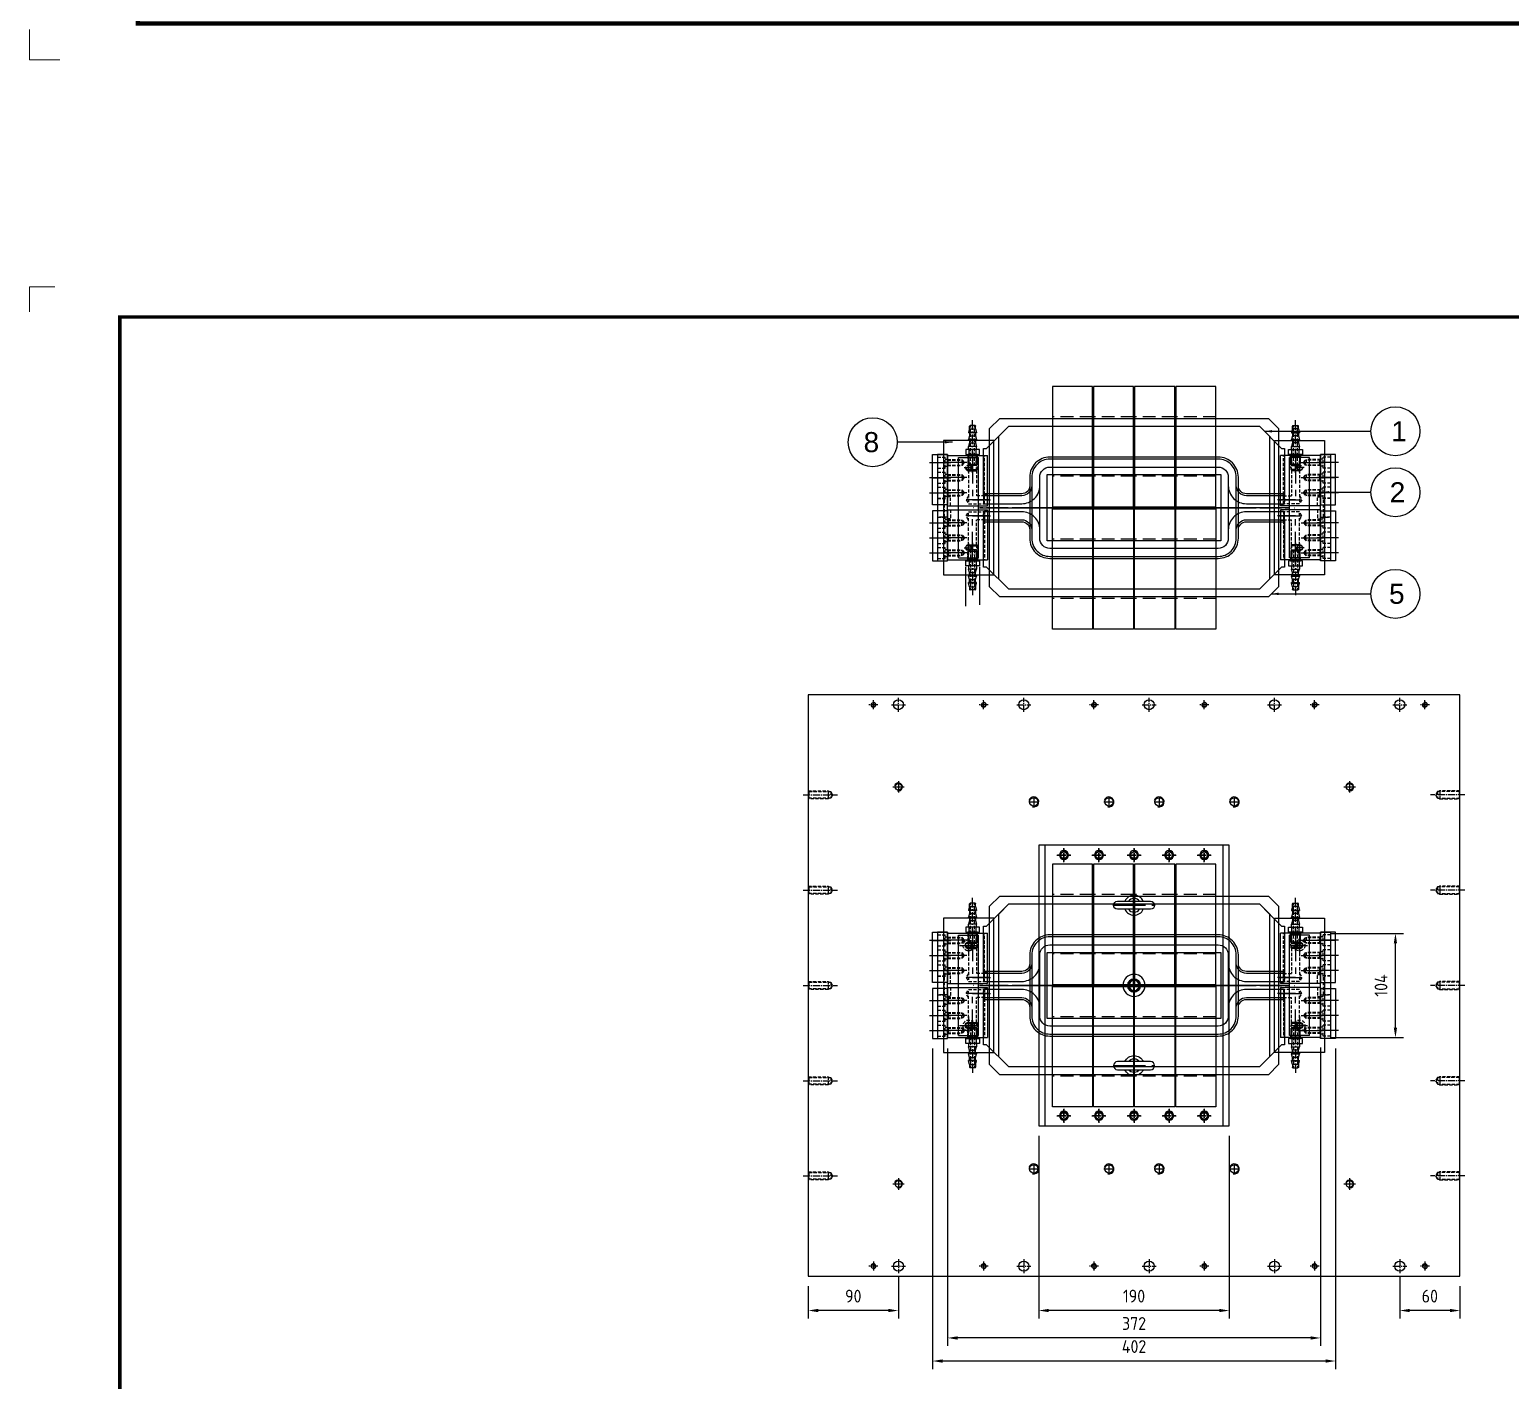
# Model space of a CAD drawing. Header units: millimetres. Extents: x 282 to 14566, y -4134 to 5341.
# Drawn here: x 1923 to 3400, y 1491 to 2839 of the extents above; entities that cross this region are included whole.
import ezdxf
from ezdxf.enums import TextEntityAlignment as Align

# ---------------------------------------------------------------- set-up
doc = ezdxf.new("R2010")
doc.units = ezdxf.units.MM
for name, pattern in [('CENTER', [50.8, 31.75, -6.35, 6.35, -6.35]), ('CENTER1', [10, 7, -1, 1, -1]), ('CENTER2', [28.575, 19.05, -3.175, 3.175, -3.175]), ('CENTERX2', [101.6, 63.5, -12.7, 12.7, -12.7]), ('HIDDEN', [9.525, 6.35, -3.175]), ('HIDDEN2', [4.7625, 3.175, -1.5875]), ('HIDDENX2', [19.05, 12.7, -6.35])]:
    doc.linetypes.add(name, pattern=pattern)
for name, color, linetype in [('______', 7, 'Continuous'), ('CENTER', 1, 'CENTER'), ('FORMAT-1', 7, 'Continuous'), ('Text', 2, 'Continuous'), ('THIN', 3, 'Continuous')]:
    doc.layers.add(name, color=color, linetype=linetype)
doc.styles.add('arial_ttf', font='arial.ttf')
doc.styles.add('HAN', font='')
doc.styles.get("Standard").update_dxf_attribs({"font": 'ISOCP.SHX', "bigfont": 'WHGTXT.SHX'})
doc.styles.get('HAN').set_extended_font_data('GulimChe')
doc.dimstyles.new('PS-3', dxfattribs={"dimscale": 3, "dimtxt": 3.2, "dimasz": 2.5, "dimexe": 2, "dimexo": 2.5, "dimgap": 2, "dimtad": 1, "dimtoh": 1, "dimrnd": 0.05, "dimzin": 12, "dimdsep": 46, "dimtxsty": 'Standard', "dimcen": 0, "dimclrt": 2, "dimazin": 3, "dimtfac": 1, "dimtofl": 0, "dimtmove": 0, "dimatfit": 3, "dimfxl": 0, "dimtolj": 1, "dimtzin": 0, "dimarcsym": 0})
doc.dimstyles.new('PS-4', dxfattribs={"dimscale": 4, "dimtxt": 3.2, "dimasz": 2.5, "dimexe": 2, "dimexo": 2.5, "dimgap": 2, "dimtad": 1, "dimtoh": 1, "dimrnd": 0.05, "dimzin": 12, "dimdsep": 46, "dimtxsty": 'Standard', "dimcen": 0, "dimclrt": 2, "dimazin": 3, "dimtfac": 1, "dimtofl": 0, "dimtmove": 0, "dimatfit": 3, "dimfxl": 0, "dimtolj": 1, "dimtzin": 0, "dimarcsym": 0})

# ---------------------------------------------------------------- blocks, each defined once
blk = doc.blocks.new('format-2')
at = {"color": 3, "lineweight": 9}
for p, q in [((5, 422), (0, 422)), ((0, 417), (0, 422)), ((0, 5), (0, 0)), ((5, 0), (0, 0))]:
    blk.add_line(p, q, dxfattribs=at)
at = {"layer": 'FORMAT-1', "color": 7, "const_width": 0.7}
blk.add_lwpolyline([(18, 6), (18, 416), (603, 416), (603, 6)], close=True, dxfattribs=at)
at = {"style": 'HAN'}
for tag, height, p in [('MODEL-NAME', 3, (574.6, 32.53)), ('SCALE', 2.7, (509.31, 27.29)), ('PART-NAME', 3, (574.6, 27.29)), ('PART-NO', 3, (574.6, 22.01)), ('DRA-BY', 3, (449.22, 20.44)), ('CH-BY', 3, (465.71, 20.44)), ('APP-BY', 3, (482.2, 20.44)), ('관련업체명', 3, (524.09, 10.29)), ('DRA-DATE', 2.5, (449.22, 8.48)), ('CH-DATE', 2.5, (465.71, 8.48)), ('APP-DATE', 2.5, (482.2, 8.48))]:
    blk.add_attdef(tag, text='', height=height, dxfattribs=at).set_placement(p, align=Align.MIDDLE_CENTER)
blk = doc.blocks.new('A$C6FBE51B6')
at = {"color": 1, "linetype": 'CENTERX2'}
for p, q in [((-135, 91.25), (-135, -91.25)), ((10, 0), (-295, 0))]:
    blk.add_line(p, q, dxfattribs=at)
at = {"color": 1}
blk.add_lwpolyline([(-219, -48.5), (-51, -48.5, 0.4142136), (-33, -30.5), (-33, 30.5, 0.4142136), (-51, 48.5), (-219, 48.5, 0.4142136), (-237, 30.5), (-237, 22, -0.4142136), (-247, 12), (-285, 12), (-285, 59.25), (-282, 59.25), (-260, 81.25), (-10, 81.25), (0, 71.25), (0, -71.25), (-10, -81.25), (-260, -81.25), (-282, -59.25), (-285, -59.25), (-285, -12), (-247, -12, -0.4142136), (-237, -22), (-237, -30.5, 0.4142136)], format="xyb", close=True, dxfattribs=at)
blk.add_lwpolyline([(-285, -14), (-247, -14, -0.4142136), (-239, -22), (-239, -30.5, 0.4142136), (-219, -50.5), (-51, -50.5, 0.4142136), (-31, -30.5), (-31, 30.5, 0.4142136), (-51, 50.5), (-219, 50.5, 0.4142136), (-239, 30.5), (-239, 22, -0.4142136), (-247, 14), (-285, 14)], format="xyb", dxfattribs=at)
blk = doc.blocks.new('A$C39391581')
at = {"color": 6}
blk.add_lwpolyline([(-150, 4), (-112, 4, 0.414214), (-94, 22), (-94, 30.5, -0.414214), (-84, 40.5), (84, 40.5, -0.414214), (94, 30.5), (94, -30.5, -0.414214), (84, -40.5), (-84, -40.5, -0.414214), (-94, -30.5), (-94, -22, 0.414214), (-112, -4), (-150, -4), (-150, -12), (-112, -12, -0.414214), (-102, -22), (-102, -30.5, 0.414214), (-84, -48.5), (84, -48.5, 0.414214), (102, -30.5), (102, 30.5, 0.414214), (84, 48.5), (-84, 48.5, 0.414214), (-102, 30.5), (-102, 22, -0.414214), (-112, 12), (-150, 12)], format="xyb", close=True, dxfattribs=at)
blk.add_blockref('A$C6FBE51B6', (135, 0))
blk = doc.blocks.new('A$C02164809')
at = {"color": 1, "linetype": 'CENTERX2'}
for p, q in [((0, 99), (0, -99)), ((-154, 0), (154, 0))]:
    blk.add_line(p, q, dxfattribs=at)
at = {"color": 3}
for points in [[(-134, 89), (134, 89), (144, 79), (144, -79), (134, -89), (-134, -89), (-144, -79), (-144, 79)], [(-86.5, 33), (86.5, 33), (86.5, -33), (-86.5, -33)]]:
    blk.add_lwpolyline(points, close=True, dxfattribs=at)
blk = doc.blocks.new('A$C749411FD')
at = {"color": 1}
for p, q in [((-50, 40), (-50, 0)), ((0, 40), (-50, 40)), ((0, 40), (0, 0)), ((-6, 15), (-6, -3)), ((0, 0), (-50, 0))]:
    blk.add_line(p, q, dxfattribs=at)
at = {"color": 2, "linetype": 'HIDDEN2'}
for p, q in [((-46, 40), (-46, 25.8)), ((-45.4, 40), (-45.4, 25)), ((-40.6, 40), (-40.6, 25)), ((-40, 40), (-40, 25.8)), ((-31, 40), (-31, 25.8)), ((-30.4, 40), (-30.4, 25)), ((-25.6, 40), (-25.6, 25)), ((-25, 40), (-25, 25.8)), ((-16, 40), (-16, 25.8)), ((-15.4, 40), (-15.4, 25)), ((-10.6, 40), (-10.6, 25)), ((-10, 40), (-10, 25.8)), ((-9, 37), (-9, 40)), ((0, 37), (-9, 37)), ((-46, 25.8), (-40, 25.8)), ((-45.4, 25.4), (-46, 25.8)), ((-40.6, 25), (-45.4, 25)), ((-43, 23), (-45.4, 25)), ((-40.6, 25), (-43, 23)), ((-40.6, 25.4), (-40, 25.8)), ((-36, 19.4), (-36, 10.6)), ((-35.3, 19), (-2, 19)), ((-34.9, 18.8), (-34.9, 11.2)), ((-31, 25.8), (-25, 25.8)), ((-30.4, 25.4), (-31, 25.8)), ((-25.6, 25), (-30.4, 25)), ((-28, 23), (-30.4, 25)), ((-25.6, 25), (-28, 23)), ((-25.6, 25.4), (-25, 25.8)), ((-16, 25.8), (-10, 25.8)), ((-15.4, 25.4), (-16, 25.8)), ((-10.6, 25), (-15.4, 25)), ((-13, 23), (-15.4, 25)), ((-10.6, 25), (-13, 23)), ((-10.6, 25.4), (-10, 25.8)), ((-50, 4), (-1.5, 4)), ((-1.5, 3), (-50, 3)), ((-35.3, 11), (-10, 11)), ((-10.5, 0), (-10.5, 3)), ((-1.5, 0), (-1.5, 4))]:
    blk.add_line(p, q, dxfattribs=at)
at = {"color": 1, "linetype": 'CENTER'}
for p, q in [((-43, 20.7), (-43, 41.7)), ((-28, 20.7), (-28, 41.7)), ((-13, 20.7), (-13, 41.7)), ((-53.9, 15), (-6, 15))]:
    blk.add_line(p, q, dxfattribs=at)
at = {"color": 2}
for points in [[(-40, 40), (-46, 40)], [(-40, 40), (-40.6, 39.4), (-45.4, 39.4), (-46, 40)], [(-25, 40), (-31, 40)], [(-25, 40), (-25.6, 39.4), (-30.4, 39.4), (-31, 40)], [(-10, 40), (-16, 40)], [(-10, 40), (-10.6, 39.4), (-15.4, 39.4), (-16, 40)]]:
    blk.add_lwpolyline(points, dxfattribs=at)
at = {"color": 2, "linetype": 'HIDDEN2'}
for points in [[(-50, 19.9), (-36, 19.4), (-34.9, 18.8)], [(-50, 10.1), (-49.4, 10.7), (-49.4, 19.3), (-50, 19.9)], [(-50, 19.3), (-34.9, 18.8)], [(-10, 19), (-6, 21.4), (-2, 19), (-2, 3)], [(-34.9, 11.2), (-36, 10.6), (-50, 10.1)], [(-34.9, 11.2), (-50, 10.7)], [(-10, 3), (-10, 11)]]:
    blk.add_lwpolyline(points, dxfattribs=at)
at = {"layer": 'CENTER'}
blk.add_line((-6, -0.8), (-6, 21.4), dxfattribs=at)
blk = doc.blocks.new('A$C41625270')
at = {"xscale": -1}
for name in ['A$C02164809', 'A$C39391581']:
    blk.add_blockref(name, (0, 0), dxfattribs=at)
at = {"rotation": 270}
blk.add_blockref('A$C749411FD', (146, 2), dxfattribs=at)
at = {"xscale": -1, "rotation": 270}
blk.add_blockref('A$C749411FD', (146, -2), dxfattribs=at)
blk = doc.blocks.new('A$C36744CA9')
at = {"color": 1, "linetype": 'CENTERX2'}
for p, q in [((-56.2, -149.1), (-56.2, 92.9)), ((25.3, -28.1), (-137.7, -28.1))]:
    blk.add_line(p, q, dxfattribs=at)
at = {"color": 2, "linetype": 'HIDDENX2'}
for p, q in [((-137.7, 62.4), (-97.7, 62.4)), ((-96.7, 62.4), (-56.7, 62.4)), ((-55.7, 62.4), (-15.7, 62.4)), ((-14.7, 62.4), (25.3, 62.4)), ((-137.7, 3.4), (-97.7, 3.4)), ((-96.7, 3.4), (-56.7, 3.4)), ((-55.7, 3.4), (-15.7, 3.4)), ((-14.7, 3.4), (25.3, 3.4)), ((-137.7, -59.6), (-97.7, -59.6)), ((-96.7, -59.6), (-56.7, -59.6)), ((-55.7, -59.6), (-15.7, -59.6)), ((-14.7, -59.6), (25.3, -59.6)), ((-137.7, -118.6), (-97.7, -118.6)), ((-96.7, -118.6), (-56.7, -118.6)), ((-55.7, -118.6), (-15.7, -118.6)), ((-14.7, -118.6), (25.3, -118.6))]:
    blk.add_line(p, q, dxfattribs=at)
at = {"color": 250}
for points in [[(-137.7, 92.9), (-97.7, 92.9), (-97.7, -27.1), (-137.7, -27.1)], [(-96.7, 92.9), (-56.7, 92.9), (-56.7, -27.1), (-96.7, -27.1)], [(-55.7, 92.9), (-15.7, 92.9), (-15.7, -27.1), (-55.7, -27.1)], [(-14.7, 92.9), (25.3, 92.9), (25.3, -27.1), (-14.7, -27.1)], [(-137.7, -149.1), (-97.7, -149.1), (-97.7, -29.1), (-137.7, -29.1)], [(-96.7, -149.1), (-56.7, -149.1), (-56.7, -29.1), (-96.7, -29.1)], [(-55.7, -149.1), (-15.7, -149.1), (-15.7, -29.1), (-55.7, -29.1)], [(-14.7, -149.1), (25.3, -149.1), (25.3, -29.1), (-14.7, -29.1)]]:
    blk.add_lwpolyline(points, close=True, dxfattribs=at)
blk = doc.blocks.new('R5YBTR6U6F7TIU7YU')
at = {"layer": '______'}
for radius in [11, 5.72]:
    blk.add_circle((-69749.3, -60923.7), radius, dxfattribs=at)
at = {"layer": 'CENTER'}
for p, q in [((-69749.3, -60909.7), (-69749.3, -60937.7)), ((-69763.3, -60923.7), (-69735.3, -60923.7))]:
    blk.add_line(p, q, dxfattribs=at)
at = {"layer": 'THIN'}
blk.add_circle((-69749.3, -60923.7), 6.58, dxfattribs=at)
blk = doc.blocks.new('A$C5E9A6275')
blk.add_lwpolyline([(-16.5, 4), (16.5, 4, -1), (16.5, -4), (-16.5, -4, -1)], format="xyb", close=True)
for radius, start, end in [(10, 23.5782, 156.4218), (6.84, 35.7584, 144.2416), (10, 203.5782, 336.4218), (6.84, 215.7584, 324.2416)]:
    blk.add_arc((0, 0), radius, start, end)
at = {"layer": 'CENTER'}
for p, q in [((-20.5, 0), (20.5, 0)), ((0, 10), (0, -10))]:
    blk.add_line(p, q, dxfattribs=at)
blk = doc.blocks.new('A$C2E716B39')
at = {"color": 3}
for p, q in [((-63.1, -186.6), (-63.1, 93.4)), ((-63.1, 93.4), (126.9, 93.4)), ((-57.1, -186.6), (-57.1, 93.4)), ((120.9, 93.4), (120.9, -186.6)), ((126.9, 93.4), (126.9, -186.6)), ((126.9, -186.6), (-63.1, -186.6))]:
    blk.add_line(p, q, dxfattribs=at)
at = {"color": 1, "linetype": 'CENTER2', "ltscale": 0.2}
for p, q in [((-38.1, 89.9), (-38.1, 76.9)), ((-3.1, 89.9), (-3.1, 76.9)), ((31.9, 89.9), (31.9, 76.9)), ((66.9, 89.9), (66.9, 76.9)), ((101.9, 89.9), (101.9, 76.9)), ((-31.6, 83.4), (-44.6, 83.4)), ((3.4, 83.4), (-9.6, 83.4)), ((38.4, 83.4), (25.4, 83.4)), ((73.4, 83.4), (60.4, 83.4)), ((108.4, 83.4), (95.4, 83.4)), ((-31.6, -176.6), (-44.6, -176.6)), ((-38.1, -183.1), (-38.1, -170.1)), ((3.4, -176.6), (-9.6, -176.6)), ((-3.1, -183.1), (-3.1, -170.1)), ((38.4, -176.6), (25.4, -176.6)), ((31.9, -183.1), (31.9, -170.1)), ((73.4, -176.6), (60.4, -176.6)), ((66.9, -183.1), (66.9, -170.1)), ((108.4, -176.6), (95.4, -176.6)), ((101.9, -183.1), (101.9, -170.1))]:
    blk.add_line(p, q, dxfattribs=at)
at = {"color": 3}
for centre, radius in [((-38.1, 83.4), 4.5), ((-3.1, 83.4), 4.5), ((31.9, 83.4), 4.5), ((66.9, 83.4), 4.5), ((101.9, 83.4), 4.5), ((31.9, -46.6), 5), ((-38.1, -176.6), 4.5), ((-3.1, -176.6), 4.5), ((31.9, -176.6), 4.5), ((66.9, -176.6), 4.5), ((101.9, -176.6), 4.5)]:
    blk.add_circle(centre, radius, dxfattribs=at)
blk.add_blockref('A$C5E9A6275', (31.9, 33.4))
at = {"xscale": -1, "rotation": 180}
blk.add_blockref('A$C5E9A6275', (31.9, -126.6), dxfattribs=at)
at = {"layer": '______'}
blk.add_blockref('R5YBTR6U6F7TIU7YU', (69781.2, 60877.1), dxfattribs=at)
blk = doc.blocks.new('A$C70BB780A')
at = {"color": 2, "linetype": 'HIDDEN2'}
for p, q in [((-96.5, 16.7, 0), (-85.5, 16.7, 0)), ((-96.5, 9.2, 0), (-96.5, 16.7, 0)), ((-94.5, 16.7, 0), (-94.5, 19.2, 0)), ((-87.5, 16.7, 0), (-87.5, 19.2, 0)), ((-85.5, 9.2, 0), (-85.5, 16.7, 0)), ((-81.5, 16.7, 0), (-70.5, 16.7, 0)), ((-81.5, 9.2, 0), (-81.5, 16.7, 0)), ((-79.5, 16.7, 0), (-79.5, 19.2, 0)), ((-72.5, 16.7, 0), (-72.5, 19.2, 0)), ((-70.5, 9.2, 0), (-70.5, 16.7, 0)), ((-66.5, 16.7, 0), (-55.5, 16.7, 0)), ((-66.5, 9.2, 0), (-66.5, 16.7, 0)), ((-64.5, 16.7, 0), (-64.5, 19.2, 0)), ((-57.5, 16.7, 0), (-57.5, 19.2, 0)), ((-55.5, 9.2, 0), (-55.5, 16.7, 0)), ((-55.3, 19.2, 0), (-55.3, 9.2, 0)), ((-55.3, 16.2, 0), (-36.7, 16.2, 0)), ((-36.7, 9.2, 0), (-36.7, 19.2, 0)), ((-36.5, 16.7, 0), (-25.5, 16.7, 0)), ((-36.5, 9.2, 0), (-36.5, 16.7, 0)), ((-34.5, 16.7, 0), (-34.5, 19.2, 0)), ((-27.5, 16.7, 0), (-27.5, 19.2, 0)), ((-25.5, 9.2, 0), (-25.5, 16.7, 0)), ((-21.5, 16.7, 0), (-10.5, 16.7, 0)), ((-21.5, 9.2, 0), (-21.5, 16.7, 0)), ((-19.5, 16.7, 0), (-19.5, 19.2, 0)), ((-12.5, 16.7, 0), (-12.5, 19.2, 0)), ((-10.5, 9.2, 0), (-10.5, 16.7, 0)), ((-6.5, 16.7, 0), (4.5, 16.7, 0)), ((-6.5, 9.2, 0), (-6.5, 16.7, 0)), ((-4.5, 16.7, 0), (-4.5, 19.2, 0)), ((2.5, 16.7, 0), (2.5, 19.2, 0)), ((4.5, 9.2, 0), (4.5, 16.7, 0))]:
    blk.add_line(p, q, dxfattribs=at)
at = {"color": 1, "linetype": 'CENTER', "ltscale": 3}
for p, q in [((-91, 4.9, 0), (-91, 22.6, 0)), ((-76, 4.9, 0), (-76, 22.6, 0)), ((-61, 4.9, 0), (-61, 22.6, 0)), ((-31, 4.9, 0), (-31, 22.6, 0)), ((-16, 4.9, 0), (-16, 22.6, 0)), ((-1, 4.9, 0), (-1, 22.6, 0))]:
    blk.add_line(p, q, dxfattribs=at)
at = {"color": 6, "elevation": 0}
blk.add_lwpolyline([(-99, 19.2), (7, 19.2), (7, 9.2), (-99, 9.2), (-99, 19.2)], dxfattribs=at)
blk = doc.blocks.new('A$C7C3741DB')
at = {"color": 1, "linetype": 'CENTER', "ltscale": 3}
for p, q in [((0, -10.5), (0, 10.5)), ((15, -10.5), (15, 10.5)), ((30, -10.5), (30, 10.5))]:
    blk.add_line(p, q, dxfattribs=at)
at = {"color": 1}
blk.add_lwpolyline([(-12, -7.5), (38, -7.5), (38, 7.5), (-12, 7.5), (-12, -7.5)], dxfattribs=at)
blk = doc.blocks.new('A$C70770519')
at = {"color": 2}
for p, q in [((0, 20), (-100, 20)), ((-100, 0), (-100, 20)), ((0, 0), (0, 20)), ((0, 0), (-100, 0))]:
    blk.add_line(p, q, dxfattribs=at)
at = {"color": 2, "linetype": 'HIDDEN'}
for centre in [(-90, 10), (-10, 10)]:
    blk.add_circle(centre, 2.46, dxfattribs=at)
for centre, start, end in [((-90, 10), 75, 345), ((-10, 10), 195, 105)]:
    blk.add_arc(centre, 3, start, end, dxfattribs=at)
at = {"layer": 'CENTER', "linetype": 'CENTER1'}
for p, q in [((-85.5, 10), (-94.5, 10)), ((-90, 5.5), (-90, 14.5)), ((-14.5, 10), (-5.5, 10)), ((-10, 5.5), (-10, 14.5))]:
    blk.add_line(p, q, dxfattribs=at)
blk = doc.blocks.new('*D70')
at = {"color": 0, "lineweight": -2}
for p, q in [((2823.3, 1822.3), (2823.3, 1502.8)), ((3225.3, 1822.3), (3225.3, 1502.8)), ((3215.3, 1510.8), (2833.3, 1510.8))]:
    blk.add_line(p, q, dxfattribs=at)
at = {"color": 0}
for points in [[(2833.3, 1512.4), (2833.3, 1509.1), (2823.3, 1510.8)], [(3215.3, 1512.4), (3215.3, 1509.1), (3225.3, 1510.8)]]:
    blk.add_solid(points, dxfattribs=at)
at = {"layer": 'DEFPOINTS', "color": 0}
for p in [(2823.3, 1832.3), (3225.3, 1832.3), (2823.3, 1510.8)]:
    blk.add_point(p, dxfattribs=at)
at = {"color": 2, "insert": (3024.3, 1525.2), "char_height": 12.8, "attachment_point": 5}
blk.add_mtext('\\A1;402', dxfattribs=at)
blk = doc.blocks.new('*D71')
at = {"color": 0, "lineweight": -2}
for p, q in [((2838.3, 1822.3), (2838.3, 1525.8)), ((3210.3, 1823.3), (3210.3, 1525.8)), ((3200.3, 1533.8), (2848.3, 1533.8))]:
    blk.add_line(p, q, dxfattribs=at)
at = {"color": 0}
for points in [[(2848.3, 1535.4), (2848.3, 1532.1), (2838.3, 1533.8)], [(3200.3, 1535.4), (3200.3, 1532.1), (3210.3, 1533.8)]]:
    blk.add_solid(points, dxfattribs=at)
at = {"layer": 'DEFPOINTS', "color": 0}
for p in [(2838.3, 1832.3), (3210.3, 1833.3), (2838.3, 1533.8)]:
    blk.add_point(p, dxfattribs=at)
at = {"color": 2, "insert": (3024.3, 1548.2), "char_height": 12.8, "attachment_point": 5}
blk.add_mtext('\\A1;372', dxfattribs=at)
blk = doc.blocks.new('*D73')
at = {"color": 0, "lineweight": -2}
for p, q in [((2929.3, 1735.3), (2929.3, 1553.1)), ((3119.3, 1735.3), (3119.3, 1553.1)), ((3109.3, 1561.1), (2939.3, 1561.1))]:
    blk.add_line(p, q, dxfattribs=at)
at = {"color": 0}
for points in [[(2939.3, 1562.8), (2939.3, 1559.5), (2929.3, 1561.1)], [(3109.3, 1562.8), (3109.3, 1559.5), (3119.3, 1561.1)]]:
    blk.add_solid(points, dxfattribs=at)
at = {"layer": 'DEFPOINTS', "color": 0}
for p in [(2929.3, 1745.3), (3119.3, 1745.3), (2929.3, 1561.1)]:
    blk.add_point(p, dxfattribs=at)
at = {"color": 2, "insert": (3024.3, 1575.5), "char_height": 12.8, "attachment_point": 5}
blk.add_mtext('\\A1;190', dxfattribs=at)
blk = doc.blocks.new('*D76')
at = {"color": 0, "lineweight": -2}
for p, q in [((3220.3, 1937.3), (3293, 1937.3)), ((3285, 1843.3), (3285, 1927.3)), ((3220.3, 1833.3), (3293, 1833.3))]:
    blk.add_line(p, q, dxfattribs=at)
at = {"color": 0}
for points in [[(3283.3, 1927.3), (3286.6, 1927.3), (3285, 1937.3)], [(3283.3, 1843.3), (3286.6, 1843.3), (3285, 1833.3)]]:
    blk.add_solid(points, dxfattribs=at)
at = {"layer": 'DEFPOINTS', "color": 0}
for p in [(3210.3, 1937.3), (3285, 1937.3), (3210.3, 1833.3)]:
    blk.add_point(p, dxfattribs=at)
at = {"color": 2, "insert": (3270.6, 1885.3), "char_height": 12.8, "attachment_point": 5, "rotation": 90}
blk.add_mtext('\\A1;104', dxfattribs=at)
blk = doc.blocks.new('A$C61571F4E')
at = {"color": 1, "linetype": 'CENTER2', "ltscale": 0.5}
blk.add_line((0, -18.1), (0, 35.1), dxfattribs=at)
for p, q in [((-3, 25.8, 0), (-4, 22.2, 0)), ((-4, 22.2, 0), (-4, 21.7, 0)), ((-4, 22.2, 0), (4, 22.2, 0)), ((-4, 21.7, 0), (4, 21.7, 0)), ((-3, 18.7), (-4, 15.2, 0)), ((-4, 15.2, 0), (4, 15.2, 0)), ((-4, 14.7, 0), (-4, 15.2, 0)), ((-3, 25.8), (-3, 28.5)), ((3, 25.8), (-3, 25.8)), ((-3, 21.7), (-3, 18.7)), ((3, 18.7), (-3, 18.7)), ((-2.5, 29), (2.5, 29)), ((3, 25.8), (3, 28.5)), ((3, 25.8), (4, 22.2, 0)), ((3, 21.7), (3, 18.7)), ((3, 18.7), (4, 15.2, 0)), ((4, 22.2, 0), (4, 21.7, 0)), ((4, 14.7, 0), (4, 15.2, 0)), ((-4.4, -9.8), (-4.9, 0)), ((-4.9, 0), (4.9, 0)), ((-4, 14.7, 0), (4, 14.7, 0)), ((-4, 14.7, 0), (4, 14.7, 0)), ((-3, 11.7), (-4, 8.1, 0)), ((-4, 8.1, 0), (4, 8.1, 0)), ((-4, 5, 0), (-4, 8.1, 0)), ((-3.5, 0), (-3.5, 5)), ((-3, 14.7), (-3, 11.7)), ((3, 11.7), (-3, 11.7)), ((3, 14.7), (3, 11.7)), ((3, 11.7), (4, 8.1, 0)), ((3.5, 0), (3.5, 5)), ((4, 5, 0), (4, 8.1, 0)), ((4.9, 0), (4.4, -9.8)), ((-4.4, -9.8), (-3.6, -11)), ((4.4, -9.8), (-4.4, -9.8)), ((-3.6, -11), (3.6, -11)), ((3.6, -11), (4.4, -9.8))]:
    blk.add_line(p, q)
at = {"color": 2, "linetype": 'HIDDEN2'}
for p, q in [((-2, -11), (-2, 29)), ((2, -11), (2, 29))]:
    blk.add_line(p, q, dxfattribs=at)
at = {"color": 3}
for p, q in [((-4.9, 0), (-4, -1)), ((4, -1), (4.9, 0)), ((-4.9, -1), (4.9, -1)), ((-3.6, -11), (-4, -1)), ((4, -1), (3.6, -11))]:
    blk.add_line(p, q, dxfattribs=at)
blk.add_lwpolyline([(-6.9, 5), (6.9, 5), (6.9, 0), (-6.9, 0)], close=True)
for centre, start, end in [((-2.5, 28.5), 90, 180), ((2.5, 28.5), 0, 90)]:
    blk.add_arc(centre, 0.5, start, end)
blk = doc.blocks.new('A$C065017E1')
at = {"color": 1, "linetype": 'CENTER1'}
for p, q in [((-560, 563), (-560, 577)), ((-435, 563), (-435, 577)), ((-310, 563), (-310, 577)), ((-185, 563), (-185, 577)), ((-60, 563), (-60, 577)), ((-580.4, 570), (-589.6, 570)), ((-585, 565.4), (-585, 574.6)), ((-567, 570), (-553, 570)), ((-470.4, 570), (-479.6, 570)), ((-475, 565.4), (-475, 574.6)), ((-442, 570), (-428, 570)), ((-360.4, 570), (-369.6, 570)), ((-365, 565.4), (-365, 574.6)), ((-317, 570), (-303, 570)), ((-250.4, 570), (-259.6, 570)), ((-255, 565.4), (-255, 574.6)), ((-192, 570), (-178, 570)), ((-140.4, 570), (-149.6, 570)), ((-145, 565.4), (-145, 574.6)), ((-67, 570), (-53, 570)), ((-30.4, 570), (-39.6, 570)), ((-35, 565.4), (-35, 574.6)), ((-655, 480), (-620.6, 480)), ((5, 480), (-29.4, 480)), ((-402, 420), (-388, 420)), ((-395, 413), (-395, 427)), ((-367, 420), (-353, 420)), ((-360, 413), (-360, 427)), ((-332, 420), (-318, 420)), ((-325, 413), (-325, 427)), ((-297, 420), (-283, 420)), ((-290, 413), (-290, 427)), ((-262, 420), (-248, 420)), ((-255, 413), (-255, 427)), ((-655, 385), (-620.6, 385)), ((5, 385), (-29.4, 385)), ((-499, 330), (-481, 330)), ((-490, 339), (-490, 321)), ((-169, 330), (-151, 330)), ((-160, 339), (-160, 321)), ((-655, 290), (-620.6, 290)), ((5, 290), (-29.4, 290)), ((-490, 259), (-490, 241)), ((-160, 259), (-160, 241)), ((-499, 250), (-481, 250)), ((-169, 250), (-151, 250)), ((-655, 195), (-620.6, 195)), ((5, 195), (-29.4, 195)), ((-395, 167), (-395, 153)), ((-360, 167), (-360, 153)), ((-325, 167), (-325, 153)), ((-290, 167), (-290, 153)), ((-255, 167), (-255, 153)), ((-402, 160), (-388, 160)), ((-367, 160), (-353, 160)), ((-332, 160), (-318, 160)), ((-297, 160), (-283, 160)), ((-262, 160), (-248, 160)), ((-655, 100), (-620.6, 100)), ((5, 100), (-29.4, 100)), ((-560, 17), (-560, 3)), ((-435, 17), (-435, 3)), ((-310, 17), (-310, 3)), ((-185, 17), (-185, 3)), ((-60, 17), (-60, 3)), ((-580.4, 10), (-589.6, 10)), ((-585, 14.6), (-585, 5.4)), ((-567, 10), (-553, 10)), ((-470.4, 10), (-479.6, 10)), ((-475, 14.6), (-475, 5.4)), ((-442, 10), (-428, 10)), ((-360.4, 10), (-369.6, 10)), ((-365, 14.6), (-365, 5.4)), ((-317, 10), (-303, 10)), ((-250.4, 10), (-259.6, 10)), ((-255, 14.6), (-255, 5.4)), ((-192, 10), (-178, 10)), ((-140.4, 10), (-149.6, 10)), ((-145, 14.6), (-145, 5.4)), ((-67, 10), (-53, 10)), ((-30.4, 10), (-39.6, 10)), ((-35, 14.6), (-35, 5.4))]:
    blk.add_line(p, q, dxfattribs=at)
at = {"linetype": 'HIDDEN2'}
for p, q in [((-630, 484), (-630, 476)), ((-627.5, 483.3), (-627.5, 476.7)), ((-22.5, 483.3), (-22.5, 476.7)), ((-20, 484), (-20, 476)), ((-630, 389), (-630, 381)), ((-627.5, 388.3), (-627.5, 381.7)), ((-22.5, 388.3), (-22.5, 381.7)), ((-20, 389), (-20, 381)), ((-630, 294), (-630, 286)), ((-627.5, 293.3), (-627.5, 286.7)), ((-22.5, 293.3), (-22.5, 286.7)), ((-20, 294), (-20, 286)), ((-630, 199), (-630, 191)), ((-627.5, 198.3), (-627.5, 191.7)), ((-22.5, 198.3), (-22.5, 191.7)), ((-20, 199), (-20, 191)), ((-630, 104), (-630, 96)), ((-20, 104), (-20, 96)), ((-627.5, 103.3), (-627.5, 96.7)), ((-22.5, 103.3), (-22.5, 96.7))]:
    blk.add_line(p, q, dxfattribs=at)
at = {"color": 2, "ltscale": 10}
blk.add_lwpolyline([(-650, 580), (-650, 0), (0, 0), (0, 580)], close=True, dxfattribs=at)
at = {"linetype": 'HIDDEN2'}
for points in [[(-650, 484), (-630, 484), (-628.8, 483.3)], [(-650, 484), (-649.3, 483.3), (-649.3, 476.7), (-650, 476)], [(-628.8, 476.7), (-630, 476), (-650, 476)], [(-649.3, 483.3), (-627.5, 483.3), (-625.6, 480), (-627.5, 476.7), (-649.3, 476.7)], [(-0.7, 483.3), (-22.5, 483.3), (-24.4, 480), (-22.5, 476.7), (-0.7, 476.7)], [(0, 484), (-20, 484), (-21.2, 483.3)], [(-21.2, 476.7), (-20, 476), (0, 476)], [(0, 484), (-0.7, 483.3), (-0.7, 476.7), (0, 476)], [(-650, 389), (-630, 389), (-628.8, 388.3)], [(-650, 389), (-649.3, 388.3), (-649.3, 381.7), (-650, 381)], [(-649.3, 388.3), (-627.5, 388.3), (-625.6, 385), (-627.5, 381.7), (-649.3, 381.7)], [(-0.7, 388.3), (-22.5, 388.3), (-24.4, 385), (-22.5, 381.7), (-0.7, 381.7)], [(0, 389), (-20, 389), (-21.2, 388.3)], [(0, 389), (-0.7, 388.3), (-0.7, 381.7), (0, 381)], [(-628.8, 381.7), (-630, 381), (-650, 381)], [(-21.2, 381.7), (-20, 381), (0, 381)], [(-650, 294), (-630, 294), (-628.8, 293.3)], [(-650, 294), (-649.3, 293.3), (-649.3, 286.7), (-650, 286)], [(-628.8, 286.7), (-630, 286), (-650, 286)], [(-649.3, 293.3), (-627.5, 293.3), (-625.6, 290), (-627.5, 286.7), (-649.3, 286.7)], [(-0.7, 293.3), (-22.5, 293.3), (-24.4, 290), (-22.5, 286.7), (-0.7, 286.7)], [(0, 294), (-20, 294), (-21.2, 293.3)], [(-21.2, 286.7), (-20, 286), (0, 286)], [(0, 294), (-0.7, 293.3), (-0.7, 286.7), (0, 286)], [(-650, 199), (-630, 199), (-628.8, 198.3)], [(-650, 199), (-649.3, 198.3), (-649.3, 191.7), (-650, 191)], [(-649.3, 198.3), (-627.5, 198.3), (-625.6, 195), (-627.5, 191.7), (-649.3, 191.7)], [(-0.7, 198.3), (-22.5, 198.3), (-24.4, 195), (-22.5, 191.7), (-0.7, 191.7)], [(0, 199), (-20, 199), (-21.2, 198.3)], [(0, 199), (-0.7, 198.3), (-0.7, 191.7), (0, 191)], [(-628.8, 191.7), (-630, 191), (-650, 191)], [(-21.2, 191.7), (-20, 191), (0, 191)], [(-650, 104), (-630, 104), (-628.8, 103.3)], [(-650, 104), (-649.3, 103.3), (-649.3, 96.7), (-650, 96)], [(0, 104), (-20, 104), (-21.2, 103.3)], [(0, 104), (-0.7, 103.3), (-0.7, 96.7), (0, 96)], [(-628.8, 96.7), (-630, 96), (-650, 96)], [(-649.3, 103.3), (-627.5, 103.3), (-625.6, 100), (-627.5, 96.7), (-649.3, 96.7)], [(-0.7, 103.3), (-22.5, 103.3), (-24.4, 100), (-22.5, 96.7), (-0.7, 96.7)], [(-21.2, 96.7), (-20, 96), (0, 96)]]:
    blk.add_lwpolyline(points, dxfattribs=at)
at = {"color": 3}
for centre in [(-585, 570), (-475, 570), (-365, 570), (-255, 570), (-145, 570), (-35, 570), (-585, 10), (-475, 10), (-365, 10), (-255, 10), (-145, 10), (-35, 10)]:
    blk.add_circle(centre, 2.1, dxfattribs=at)
at = {"color": 2}
for centre in [(-560, 570), (-435, 570), (-310, 570), (-185, 570), (-60, 570), (-560, 10), (-435, 10), (-310, 10), (-185, 10), (-60, 10)]:
    blk.add_circle(centre, 5, dxfattribs=at)
at = {"ltscale": 10}
for centre in [(-560, 488), (-110, 488), (-395, 420), (-360, 420), (-325, 420), (-290, 420), (-255, 420), (-395, 160), (-360, 160), (-325, 160), (-290, 160), (-255, 160), (-560, 92), (-110, 92)]:
    blk.add_circle(centre, 3.32, dxfattribs=at)
for centre in [(-425, 473), (-350, 473), (-300, 473), (-225, 473), (-425, 107), (-350, 107), (-300, 107), (-225, 107)]:
    blk.add_circle(centre, 4.19)
at = {"linetype": 'HIDDEN2'}
for centre in [(-490, 330), (-160, 330), (-490, 250), (-160, 250)]:
    blk.add_circle(centre, 5.5, dxfattribs=at)
at = {"color": 2, "ltscale": 10}
for centre in [(-490, 330), (-160, 330), (-490, 250), (-160, 250)]:
    blk.add_circle(centre, 3.3, dxfattribs=at)
for centre, start, end in [((-585, 570), 164.966, 104.591), ((-475, 570), 164.966, 104.591), ((-365, 570), 164.966, 104.591), ((-255, 570), 164.966, 104.591), ((-145, 570), 164.966, 104.591), ((-35, 570), 164.966, 104.591), ((-585, 10), 255.409, 195.034), ((-475, 10), 255.409, 195.034), ((-365, 10), 255.409, 195.034), ((-255, 10), 255.409, 195.034), ((-145, 10), 255.409, 195.034), ((-35, 10), 255.409, 195.034)]:
    blk.add_arc(centre, 2.5, start, end)
at = {"layer": 'CENTER', "ltscale": 10}
for p, q in [((-565.7, 488), (-554.3, 488)), ((-560, 493.7), (-560, 482.3)), ((-115.7, 488), (-104.3, 488)), ((-110, 493.7), (-110, 482.3)), ((-565.7, 92), (-554.3, 92)), ((-560, 97.7), (-560, 86.3)), ((-115.7, 92), (-104.3, 92)), ((-110, 97.7), (-110, 86.3))]:
    blk.add_line(p, q, dxfattribs=at)
at = {"layer": 'CENTER'}
for p, q in [((-430, 473), (-420, 473)), ((-425, 478), (-425, 468)), ((-355, 473), (-345, 473)), ((-350, 478), (-350, 468)), ((-305, 473), (-295, 473)), ((-300, 478), (-300, 468)), ((-230, 473), (-220, 473)), ((-225, 478), (-225, 468)), ((-430, 107), (-420, 107)), ((-425, 112), (-425, 102)), ((-355, 107), (-345, 107)), ((-350, 112), (-350, 102)), ((-305, 107), (-295, 107)), ((-300, 112), (-300, 102)), ((-230, 107), (-220, 107)), ((-225, 112), (-225, 102))]:
    blk.add_line(p, q, dxfattribs=at)
at = {"layer": 'THIN', "ltscale": 10}
for centre, start, end in [((-560, 488), 255, 165), ((-110, 488), 255, 165), ((-395, 420), 195, 105), ((-360, 420), 195, 105), ((-325, 420), 195, 105), ((-290, 420), 195, 105), ((-255, 420), 195, 105), ((-395, 160), 255, 165), ((-360, 160), 255, 165), ((-325, 160), 255, 165), ((-290, 160), 255, 165), ((-255, 160), 255, 165), ((-560, 92), 255, 165), ((-110, 92), 255, 165)]:
    blk.add_arc(centre, 4, start, end, dxfattribs=at)
at = {"layer": 'THIN'}
for centre in [(-425, 473), (-350, 473), (-300, 473), (-225, 473), (-425, 107), (-350, 107), (-300, 107), (-225, 107)]:
    blk.add_arc(centre, 5, 255, 165, dxfattribs=at)
blk = doc.blocks.new('*D1470')
at = {"color": 0, "linetype": 'ByBlock', "lineweight": -2}
for p, q in [((3289.3, 1595.3), (3289.3, 1553.1)), ((3349.3, 1585.3), (3349.3, 1553.1)), ((3339.3, 1561.1), (3299.3, 1561.1))]:
    blk.add_line(p, q, dxfattribs=at)
at = {"color": 0}
for points in [[(3299.3, 1562.8), (3299.3, 1559.5), (3289.3, 1561.1)], [(3339.3, 1562.8), (3339.3, 1559.5), (3349.3, 1561.1)]]:
    blk.add_solid(points, dxfattribs=at)
at = {"layer": 'DEFPOINTS', "color": 0}
for p in [(3289.3, 1605.3), (3349.3, 1595.3), (3289.3, 1561.1)]:
    blk.add_point(p, dxfattribs=at)
at = {"color": 2, "insert": (3319.3, 1575.5), "char_height": 12.8, "attachment_point": 5}
blk.add_mtext('\\A1;60', dxfattribs=at)
blk = doc.blocks.new('*D1471')
at = {"color": 0, "linetype": 'ByBlock', "lineweight": -2}
for p, q in [((2789.3, 1595.3), (2789.3, 1553.1)), ((2699.3, 1585.3), (2699.3, 1553.1)), ((2779.3, 1561.1), (2709.3, 1561.1))]:
    blk.add_line(p, q, dxfattribs=at)
at = {"color": 0}
for points in [[(2709.3, 1562.8), (2709.3, 1559.5), (2699.3, 1561.1)], [(2779.3, 1562.8), (2779.3, 1559.5), (2789.3, 1561.1)]]:
    blk.add_solid(points, dxfattribs=at)
at = {"layer": 'DEFPOINTS', "color": 0}
for p in [(2699.3, 1595.3), (2789.3, 1605.3), (2699.3, 1561.1)]:
    blk.add_point(p, dxfattribs=at)
at = {"color": 2, "insert": (2744.3, 1575.5), "char_height": 12.8, "attachment_point": 5}
blk.add_mtext('\\A1;90', dxfattribs=at)

msp = doc.modelspace()

# ---------------------------------------------------------------- linework, layer by layer
for p, q in [((2856.294, 2302.768), (2856.294, 2263.626)), ((2870.294, 2302.768), (2870.294, 2264.885))]:
    msp.add_line(p, q)
at = {"color": 2}
for points in [[(2884.294, 2428.768), (2834.294, 2428.768), (2834.294, 2294.768), (2884.294, 2294.768)], [(3164.294, 2428.768), (3214.294, 2428.768), (3214.294, 2294.768), (3164.294, 2294.768)], [(2884.294, 1952.345), (2834.294, 1952.345), (2834.294, 1818.345), (2884.294, 1818.345)], [(3164.294, 1952.345), (3214.294, 1952.345), (3214.294, 1818.345), (3164.294, 1818.345)]]:
    msp.add_lwpolyline(points, close=True, dxfattribs=at)
for centre in [(2763.675, 2427.157), (3284.913, 2438.018), (3284.913, 2377.174), (3284.913, 2275.888)]:
    msp.add_circle(centre, 24.43)

# ---------------------------------------------------------------- block references
for p, xscale, yscale, zscale in [((1922.876, 2808.619), 6, 6, 6), ((1922.876, 472.022), 5, 5, 5)]:
    msp.add_blockref('format-2', p, dxfattribs=dict(xscale=xscale, yscale=yscale, zscale=zscale))
at = {"xscale": -1}
for name, p in [('A$C36744CA9', (2968.118, 2389.911)), ('A$C41625270', (3024.294, 2361.768)), ('A$C61571F4E', (2863.294, 2414.768)), ('A$C36744CA9', (2968.118, 1913.488)), ('A$C41625270', (3024.294, 1885.345)), ('A$C61571F4E', (2863.294, 1938.345))]:
    msp.add_blockref(name, p, dxfattribs=at)
for name, p, rotation in [('A$C41625270', (3024.294, 2361.768), 180), ('A$C7C3741DB', (2830.794, 2376.768), 270), ('A$C70BB780A', (2819.106, 2407.754, 0), 270), ('A$C70770519', (3199.294, 2311.768), 90), ('A$C7C3741DB', (3217.794, 2346.768), 90), ('A$C61571F4E', (3185.294, 2308.768), 180), ('A$C41625270', (3024.294, 1885.345), 180), ('A$C7C3741DB', (2830.794, 1900.345), 270), ('A$C70BB780A', (2819.106, 1931.331, 0), 270), ('A$C70770519', (3199.294, 1835.345), 90), ('A$C7C3741DB', (3217.794, 1870.345), 90), ('A$C61571F4E', (3185.294, 1832.345), 180)]:
    msp.add_blockref(name, p, dxfattribs=dict(at, rotation=rotation))
for name, p in [('A$C61571F4E', (3185.294, 2414.768)), ('A$C065017E1', (3349.294, 1595.345)), ('A$C61571F4E', (3185.294, 1938.345))]:
    msp.add_blockref(name, p)
for name, p, rotation in [('A$C70770519', (2849.294, 2311.768), 270), ('A$C70BB780A', (3229.481, 2407.754, 0), 90.00000000000001), ('A$C7C3741DB', (3217.794, 2376.768), 90.00000000000001), ('A$C7C3741DB', (2830.794, 2346.768), 270), ('A$C61571F4E', (2863.294, 2308.768), 180), ('A$C70770519', (2849.294, 1835.345), 270), ('A$C70BB780A', (3229.481, 1931.331, 0), 90.00000000000001), ('A$C7C3741DB', (3217.794, 1900.345), 90.00000000000001), ('A$C7C3741DB', (2830.794, 1870.345), 270), ('A$C61571F4E', (2863.294, 1832.345), 180)]:
    msp.add_blockref(name, p, dxfattribs=dict(rotation=rotation))
at = {"color": 30, "xscale": -1, "rotation": 180}
msp.add_blockref('A$C2E716B39', (2992.415, 1838.746), dxfattribs=at)

# ---------------------------------------------------------------- texts
at = {"layer": 'Text', "style": 'arial_ttf'}
for s, p in [('8', (2754.577, 2417.218)), ('1', (3280.695, 2428.079)), ('2', (3279.263, 2367.235)), ('5', (3278.567, 2265.949))]:
    msp.add_text(s, height=20, dxfattribs=at).set_placement(p)

# ---------------------------------------------------------------- dimensions: what is measured, and where the dimension line sits
for base, p1, p2, angle, picture, middle in [((3284.957, 1937.345), (3210.294, 1833.345), (3210.294, 1937.345), 90, '*D76', (3284.957, 1885.345)), ((2929.294, 1561.145), (3119.294, 1745.345), (2929.294, 1745.345), 180, '*D73', (3024.294, 1561.145))]:
    dim = msp.add_linear_dim(base=base, p1=p1, p2=p2, angle=angle, dimstyle='PS-4')
    dim.commit()
    dim.dimension.update_dxf_attribs({"geometry": picture, "text_midpoint": middle, "dimtype": 160})
for base, p1, p2, picture, middle in [((2823.294, 1510.759), (3225.294, 1832.345), (2823.294, 1832.345), '*D70', (3024.294, 1525.16)), ((2838.294, 1533.75), (3210.294, 1833.345), (2838.294, 1832.345), '*D71', (3024.294, 1548.152))]:
    dim = msp.add_linear_dim(base=base, p1=p1, p2=p2, angle=180, dimstyle='PS-4')
    dim.commit()
    dim.dimension.update_dxf_attribs({"geometry": picture, "text_midpoint": middle})
for base, p1, p2, picture, middle in [((2699.294, 1561.145), (2789.294, 1605.345), (2699.294, 1595.345), '*D1471', (2744.294, 1575.545)), ((3289.294, 1561.145), (3349.294, 1595.345), (3289.294, 1605.345), '*D1470', (3319.294, 1575.545))]:
    dim = msp.add_linear_dim(base=base, p1=p1, p2=p2, dimstyle='PS-4', override={"dimfxl": 8, "dimarcsym": 1})
    dim.commit()
    dim.dimension.update_dxf_attribs({"geometry": picture, "text_midpoint": middle})

# ---------------------------------------------------------------- leaders
for points in [[(3154.294, 2438.018), (3260.482, 2438.018)], [(2843.343, 2427.157), (2788.105, 2427.157)], [(3211.294, 2377.174), (3260.482, 2377.174)], [(3160.922, 2275.888), (3260.482, 2275.888)]]:
    msp.add_leader(points, dimstyle='PS-3', override={"dimgap": 2, "dimtad": 0})

doc.saveas('drawing.dxf')
